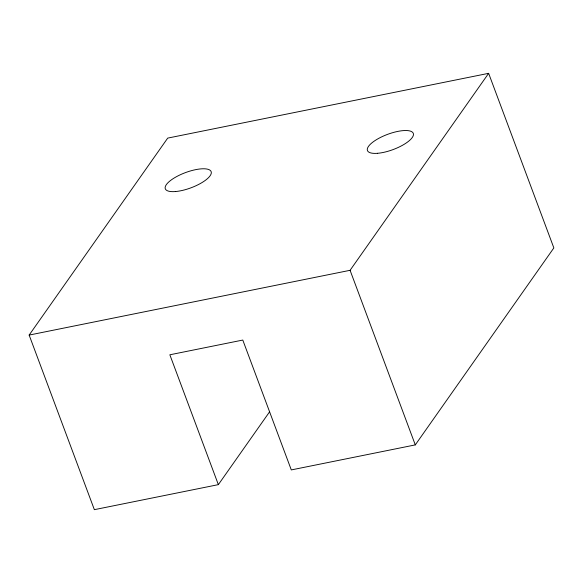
<?xml version="1.0" encoding="UTF-8"?>
<svg xmlns="http://www.w3.org/2000/svg" width="583" height="583" viewBox="0 0 583 583"><rect width="100%" height="100%" fill="white"/><g stroke="black" fill="none" stroke-linecap="round" stroke-linejoin="round"><path stroke-width="0.87" d="M29.15 335.079L167.707 138.105L488.641 73.334L553.85 247.921L415.293 444.895L291.296 469.92L242.79 340.064L169.85 354.785L218.355 484.641L94.359 509.666L29.15 335.079L350.084 270.308L488.641 73.334M218.355 484.641L269.601 411.795M350.084 270.308L415.293 444.895M377.529 153.3A24.479 8.096 -20.5 0 0 413.42 134.964A24.479 8.096 -20.5 0 0 380.138 137.624A24.479 8.096 -20.5 0 0 377.529 153.3M175.381 191.552A24.479 8.096 -20.5 0 0 211.272 173.217A24.479 8.096 -20.5 0 0 177.99 175.877A24.479 8.096 -20.5 0 0 175.381 191.552"/></g></svg>
